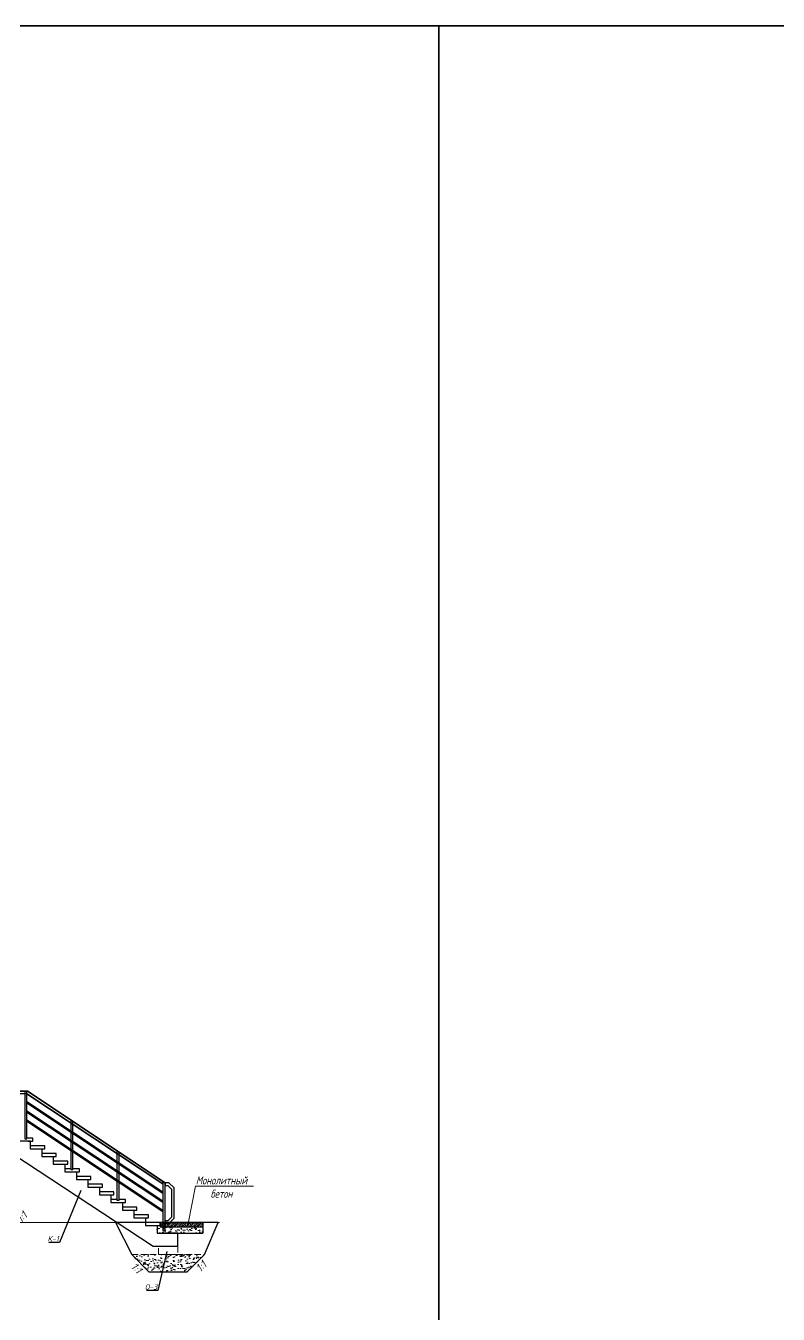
# Model space of a CAD drawing. Header units: millimetres. Extents: x 265754 to 14267433, y -6145605 to 2433772.
# Drawn here: x 6756069 to 6773698, y -198484 to -168288 of the extents above; entities that cross this region are included whole.
import ezdxf
from ezdxf import colors
from ezdxf.entities.mleader import LeaderData, LeaderLine
from ezdxf.math import Vec2, Vec3

# ---------------------------------------------------------------- set-up
doc = ezdxf.new("R2010")
doc.units = ezdxf.units.MM
doc.linetypes.add('DASHED', pattern=[7, 5, -2, 0])
for name, color, linetype, lineweight in [('02_Доп.основные', 255, 'Continuous', 25), ('04_Невидимые', 3, 'Continuous', 13), ('1-Бетон', 106, 'Continuous', 35), ('10_Текст', 255, 'Continuous', 25), ('osn linii', 4, 'Continuous', 40), ('ИС_ЛС_Mid', 7, 'Continuous', 35), ('ИС_Размер', 3, 'Continuous', 18), ('Тонкая', 3, 'Continuous', 15)]:
    doc.layers.add(name, color=color, linetype=linetype, lineweight=lineweight)
doc.layers.add('ограждение', color=7, linetype='Continuous')
doc.styles.add('ISOCPEUR', font='isocpeur.ttf', dxfattribs={"width": 0.8, "oblique": 15, "height": 2.5})
doc.styles.add('ROMANS', font='isocpeur.ttf', dxfattribs={"width": 0.9, "oblique": 15})

# ---------------------------------------------------------------- blocks, each defined once
blk = doc.blocks.new('_None')

msp = doc.modelspace()

# ---------------------------------------------------------------- hatches: boundary and pattern name
at = {"layer": '04_Невидимые'}
h = msp.add_hatch(dxfattribs=at)
h.set_pattern_fill('AR-CONC', color=256, scale=30, angle=180, style=0)
h.set_pattern_definition([(230, (-71490818.26, -350382.16), (-215.1780548, 18.8256405), [22.5, -247.5]), (175, (-71490818.26, -350382.16), (41.6254001, -225.6576401), [18, -198]), (280.45144446, (-71490836.2, -350380.6), (-173.552654, -206.8319973), [19.1220576, -210.3426336]), (226.1842, (-71490818.26, -350442.16), (-320.1723992, 49.6557842), [33.75, -371.25]), (276.6356355, (-71490844.94, -350438.02), (-280.3985837, -292.2355802), [28.6831026, -315.514128]), (171.184164, (-71490818.26, -350442.16), (-280.3985835, -292.2355801), [27, -297.0000003]), (201, (-71490848.26, -350427.16), (-179.07211564, 120.7856672), [22.5, -247.5]), (146, (-71490848.26, -350427.16), (-72.9945996, -217.5450135), [18, -198]), (251.45144474, (-71490863.19, -350417.1), (-252.066713, -96.75934584), [19.122057, -210.3426336]), (217.5, (-71490818.26, -350382.16), (-3.647956595, -99.86815615), [0, -195.6, 0, -201, 0, -198.75]), (187.5, (-71490818.26, -350382.16), (-78.92086123, -118.32351356), [0, -114.6, 0, -191.1, 0, -75.75]), (147.5, (-71490751.36, -350382.16), (-160.14673085, 6.76646152), [0, -75, 0, -234, 0, -310.5]), (137.5, (-71490721.36, -350382.16), (-174.9558508, -30.0314947), [0, -97.5, 0, -155.4, 0, -220.5])])
h.paths.add_polyline_path([(6759143.5758, -196586.6598), (6759143.5758, -196476.5092), (6759143.5758, -196436.6598), (6760213.5758, -196436.6598), (6760213.5758, -196586.6598)])
h = msp.add_hatch(dxfattribs=at)
h.set_pattern_fill('ANSI33', color=256, scale=10, style=0)
h.set_pattern_definition([(45, (5845378.69, -754007.64), (-44.9012806, 44.9012806), []), (45, (5845423.59, -754007.64), (-44.9012806, 44.9012806), [31.75, -15.875])])
h.paths.add_polyline_path([(6760213.5758, -196336.6627), (6760213.5758, -196436.6096), (6759213.5758, -196436.6598), (6759213.5758, -196336.4588), (6760213.3748, -196336.4588), (6760213.5729, -196336.6569), (6760213.5729, -196336.6627)])
h = msp.add_hatch(dxfattribs=at)
h.set_pattern_fill('AR-CONC', color=256, scale=30, angle=180, style=0)
h.set_pattern_definition([(230, (-71552200.53, -350092.16), (-215.1780548, 18.8256405), [22.5, -247.5]), (175, (-71552200.53, -350092.16), (41.6254001, -225.6576401), [18, -198]), (280.45144446, (-71552218.46, -350090.6), (-173.552654, -206.8319973), [19.1220576, -210.3426336]), (226.1842, (-71552200.53, -350152.16), (-320.1723992, 49.6557842), [33.75, -371.25]), (276.6356355, (-71552227.2, -350148.02), (-280.3985837, -292.2355802), [28.6831026, -315.514128]), (171.184164, (-71552200.53, -350152.16), (-280.3985835, -292.2355801), [27, -297.0000003]), (201, (-71552230.53, -350137.16), (-179.07211564, 120.7856672), [22.5, -247.5]), (146, (-71552230.53, -350137.16), (-72.9945996, -217.5450135), [18, -198]), (251.45144474, (-71552245.45, -350127.1), (-252.066713, -96.75934584), [19.122057, -210.3426336]), (217.5, (-71552200.53, -350092.16), (-3.647956595, -99.86815615), [0, -195.6, 0, -201, 0, -198.75]), (187.5, (-71552200.53, -350092.16), (-78.92086123, -118.32351356), [0, -114.6, 0, -191.1, 0, -75.75]), (147.5, (-71552133.63, -350092.16), (-160.14673085, 6.76646152), [0, -75, 0, -234, 0, -310.5]), (137.5, (-71552103.63, -350092.16), (-174.9558508, -30.0314947), [0, -97.5, 0, -155.4, 0, -220.5])])
h.paths.add_polyline_path([(6760253.5758, -197086.4588), (6759853.5758, -197486.4588), (6758953.5758, -197486.4588), (6758553.5758, -197086.4588)])

# ---------------------------------------------------------------- linework, layer by layer
at = {"color": 5}
msp.add_lwpolyline([(6758170.3182, -196336.4588), (6758553.5758, -197086.4588), (6758953.5758, -197486.4588), (6759853.5758, -197486.4588), (6760253.5758, -197086.4588), (6760575.5503, -196336.4588), (6758170.3182, -196336.4588)], dxfattribs=at)
at = {"layer": '02_Доп.основные'}
for p, q in [((6756123.5758, -194426.4588), (6754923.5758, -194426.4588)), ((6759213.5758, -196336.4588), (6760213.5758, -196336.4588)), ((6759213.5758, -196436.4588), (6760213.5758, -196436.4588)), ((6759213.5758, -196586.4588), (6760213.5758, -196586.4588))]:
    msp.add_line(p, q, dxfattribs=at)
for points in [[(6755238.5758, -194426.4588), (6755238.5758, -194726.4588), (6755763.5758, -194726.4588), (6759053.5758, -196886.4588), (6759628.5758, -196886.4588), (6759628.5758, -196586.4588), (6759323.5758, -196586.4588)], [(6756113.5758, -194426.4588), (6756233.5758, -194426.4588), (6756233.5758, -194356.4588), (6756093.5758, -194356.4588)], [(6756113.5758, -194426.4588), (6756233.5758, -194426.4588), (6756233.5758, -194356.4588), (6756093.5758, -194356.4588)], [(6756123.5758, -194426.4588), (6756173.5758, -194426.4588), (6756173.5758, -194606.4588), (6756443.5758, -194606.4588), (6756443.5758, -194786.4588), (6756713.5758, -194786.4588), (6756713.5758, -194966.4588), (6756983.5758, -194966.4588), (6756983.5758, -195146.4588)], [(6757123.5758, -195076.4588), (6756983.5758, -195076.4588), (6756983.5758, -195146.4588), (6757183.5758, -195146.4588)], [(6757183.5758, -195146.4588), (6757323.5758, -195146.4588), (6757323.5758, -195076.4588), (6757173.5758, -195076.4588)], [(6757253.5758, -195146.4588), (6757253.5758, -195326.4588), (6757523.5758, -195326.4588), (6757523.5758, -195506.4588), (6757793.5758, -195506.4588), (6757793.5758, -195686.4588), (6758063.5758, -195686.4588), (6758063.5758, -195866.4588)], [(6758203.5758, -195796.4588), (6758063.5758, -195796.4588), (6758063.5758, -195866.4588), (6758263.5758, -195866.4588)], [(6758263.5758, -195866.4588), (6758403.5758, -195866.4588), (6758403.5758, -195796.4588), (6758253.5758, -195796.4588)], [(6758333.5758, -195866.4588), (6758333.5758, -196046.4588), (6758603.5758, -196046.4588), (6758603.5758, -196226.4588), (6758873.5758, -196226.4588), (6758873.5758, -196406.4588), (6759143.5758, -196406.4588), (6759143.5758, -196586.4588), (6759323.5758, -196586.4588)], [(6759213.5758, -196336.4588), (6759213.5758, -196436.4588)], [(6760213.5758, -196336.4588), (6760213.5758, -196436.4588)], [(6760213.5758, -196436.4588), (6760213.5758, -196586.4588)]]:
    msp.add_lwpolyline(points, dxfattribs=at)
for points in [[(6756173.5758, -194606.4588), (6756513.5758, -194606.4588), (6756513.5758, -194536.4588), (6756173.5758, -194536.4588)], [(6756443.5758, -194786.4588), (6756783.5758, -194786.4588), (6756783.5758, -194716.4588), (6756443.5758, -194716.4588)], [(6756713.5758, -194966.4588), (6757053.5758, -194966.4588), (6757053.5758, -194896.4588), (6756713.5758, -194896.4588)], [(6757253.5758, -195326.4588), (6757593.5758, -195326.4588), (6757593.5758, -195256.4588), (6757253.5758, -195256.4588)], [(6757523.5758, -195506.4588), (6757863.5758, -195506.4588), (6757863.5758, -195436.4588), (6757523.5758, -195436.4588)], [(6757793.5758, -195686.4588), (6758133.5758, -195686.4588), (6758133.5758, -195616.4588), (6757793.5758, -195616.4588)], [(6758333.5758, -196046.4588), (6758673.5758, -196046.4588), (6758673.5758, -195976.4588), (6758333.5758, -195976.4588)], [(6758603.5758, -196226.4588), (6758943.5758, -196226.4588), (6758943.5758, -196156.4588), (6758603.5758, -196156.4588)], [(6758873.5758, -196406.4588), (6759213.5758, -196406.4588), (6759213.5758, -196336.4588), (6758873.5758, -196336.4588)]]:
    msp.add_lwpolyline(points, close=True, dxfattribs=at)
at = {"layer": '04_Невидимые', "linetype": 'DASHED', "ltscale": 30}
for points in [[(6759853.5758, -197486.4588), (6758953.5758, -197486.4588), (6758553.5758, -197086.4588), (6760253.5758, -197086.4588)], [(6759178.5758, -196886.4588), (6759628.5758, -196886.4588), (6759628.5758, -197086.4588), (6759178.5758, -197086.4588)]]:
    msp.add_lwpolyline(points, close=True, dxfattribs=at)
at = {"layer": '1-Бетон', "color": 1}
msp.add_lwpolyline([(6710697.8661, -168287.8703), (6820797.8941, -168287.8703), (6820797.8941, -222111.3242), (6710697.8661, -222111.3242)], close=True, dxfattribs=at)
at = {"layer": '1-Бетон', "color": 5}
for points in [[(6765747.8801, -168287.8703), (6765747.8801, -222111.3242)], [(6749451.741, -190376.4588), (6750621.3654, -190376.4588), (6754941.7417, -193256.4588), (6756111.366, -193256.4588), (6759333.5758, -195404.4115)], [(6756093.5758, -193316.4588), (6759283.5758, -195428.4585)]]:
    msp.add_lwpolyline(points, dxfattribs=at)
at = {"layer": 'osn linii', "lineweight": -3}
msp.add_lwpolyline([(6759398.7219, -195464.3478), (6759483.5758, -195549.2017), (6759483.5758, -196209.495), (6759398.723, -196294.3478), (6759333.5758, -196294.3478), (6759333.5758, -196354.3478), (6759423.5758, -196354.3478), (6759543.5758, -196234.3478), (6759543.5758, -195524.3489), (6759423.5747, -195404.3478), (6759333.5758, -195404.3478), (6759333.5758, -195464.3478)], close=True, dxfattribs=at)
at = {"layer": 'ИС_ЛС_Mid', "color": 7}
msp.add_lwpolyline([(6756173.5758, -194426.4588), (6756123.5758, -194426.4588)], dxfattribs=at)
msp.add_lwpolyline([(6756173.5758, -194426.4588), (6756123.5758, -194426.4588)], dxfattribs=at)
at = {"layer": 'ИС_Размер'}
msp.add_line((6728480.6453, -196336.4588), (6760605.976, -196336.4588), dxfattribs=at)
at = {"layer": 'ограждение', "color": 4}
msp.add_line((6756093.5758, -193316.4588), (6754953.5758, -193316.4588), dxfattribs=at)
at = {"layer": 'ограждение', "color": 1}
for p, q in [((6756093.5758, -193499.4588), (6759283.5758, -195613.0784)), ((6756093.5758, -193531.4588), (6759283.5758, -195645.0784)), ((6756093.5758, -193714.4588), (6759283.5758, -195828.0784)), ((6756093.5758, -193746.4588), (6759283.5758, -195860.0784)), ((6756093.5758, -193929.4588), (6759283.5758, -196043.0784)), ((6756093.5758, -193961.4588), (6759283.5758, -196075.0784))]:
    msp.add_line(p, q, dxfattribs=at)
at = {"layer": 'ограждение'}
for points in [[(6756093.5758, -193256.4588), (6756043.5758, -193256.4588), (6756043.5758, -194371.4588), (6756093.5758, -194371.4588)], [(6757173.5765, -193964.392), (6757123.5765, -193931.0586), (6757123.5765, -195091.503), (6757173.5765, -195091.503)], [(6758253.5765, -194684.392), (6758203.5765, -194651.0586), (6758203.5765, -195811.503), (6758253.5765, -195811.503)], [(6759333.5758, -195404.3478), (6759283.5758, -195371.0144), (6759283.5758, -196531.4588), (6759333.5758, -196531.4588)]]:
    msp.add_lwpolyline(points, close=True, dxfattribs=at)

# ---------------------------------------------------------------- texts
at = {"layer": '10_Текст', "style": 'ISOCPEUR', "oblique": 15, "width": 0.9}
for rotation, p in [(45, (6755962.0026, -196354.4358)), (314.999998, (6758516.1738, -197387.121, -82.923)), (45.000002, (6760163.3921, -197509.5753, 248.7689))]:
    msp.add_text('1:1', height=187.5, rotation=rotation, dxfattribs=at).set_placement(p)

# ---------------------------------------------------------------- leaders
at = {"layer": '04_Невидимые'}
ml = msp.add_multileader_mtext('Standard', dxfattribs=at)
ml.set_content('{\\C255;Монолитный\\Pбетон}', color=256, style='ISOCPEUR')
ml.set_leader_properties(color=256, linetype='ByLayer', lineweight=-1)
ml.set_arrow_properties(name='NONE')
ml.build(insert=Vec2(0, 0))
ml.multileader.update_dxf_attribs({"text_left_attachment_type": 6, "text_right_attachment_type": 6, "dogleg_length": 0.36, "arrow_head_size": 225, "scale": 75})
ctx = ml.context
ctx.base_point, ctx.scale, ctx.char_height, ctx.arrow_head_size, ctx.landing_gap_size, ctx.plane_origin = Vec3(6760074.1505, -195478.8223), 75, 187.5, 225, 6.75, Vec3(6759388.4481, -200600.4149)
ctx.left_attachment, ctx.right_attachment, ctx.text_align_type = 6, 6, 1
notes = []
notes.append((ctx, [(0, (1, 1, 0), (6760047.1505, -195478.8223), (1, 0), 27, [(0, [(6759865.5281, -196398.532)], 0, [])])]))
ctx.mtext.insert, ctx.mtext.alignment, ctx.mtext.flow_direction = Vec3(6760653.5207, -195253.8223), 2, 5
at = {"layer": 'Тонкая', "color": 3}
ml = msp.add_multileader_mtext('Standard', dxfattribs=at)
ml.set_content('{\\C256;К-1}', color=4, style='ROMANS')
ml.set_leader_properties(color=256)
ml.set_arrow_properties(name='NONE')
ml.build(insert=Vec2(0, 0))
ml.multileader.update_dxf_attribs({"text_left_attachment_type": 6, "text_right_attachment_type": 6, "arrow_head_size": 600})
ctx = ml.context
ctx.base_point, ctx.char_height, ctx.arrow_head_size, ctx.plane_origin = Vec3(6756574.5915, -196799.1148), 125, 600, Vec3(6757393.9196, -194965.52)
ctx.left_attachment, ctx.right_attachment, ctx.text_align_type = 6, 6, 1
notes.append((ctx, [(1, (1, 1, 0), (6756858.0788, -196799.1148), (-1, 0), 10, [(0, [(6757360.2127, -195583.9284)], 0, [])])]))
ctx.mtext.insert, ctx.mtext.alignment, ctx.mtext.flow_direction = Vec3(6756711.3352, -196649.1148), 2, 5
ml = msp.add_multileader_mtext('Standard', dxfattribs=at)
ml.set_content('{\\C256;О-3}', color=4, style='ROMANS')
ml.set_leader_properties(color=256)
ml.set_arrow_properties(name='NONE')
ml.build(insert=Vec2(0, 0))
ml.multileader.update_dxf_attribs({"text_left_attachment_type": 6, "text_right_attachment_type": 6, "arrow_head_size": 600})
ctx = ml.context
ctx.base_point, ctx.char_height, ctx.arrow_head_size, ctx.plane_origin = Vec3(6758856.7612, -197931.5353), 125, 600, Vec3(6759240.5905, -195565.1649)
ctx.left_attachment, ctx.right_attachment, ctx.text_align_type = 6, 6, 1
notes.append((ctx, [(1, (1, 1, 0), (6759162.7485, -197931.5353), (-1, 0), 10, [(0, [(6759376.6623, -197012.1619)], 0, [])])]))
ctx.mtext.insert, ctx.mtext.alignment, ctx.mtext.flow_direction = Vec3(6759004.7549, -197781.5353), 2, 5
for ctx, leaders in notes:
    for number, flags, end, landing, length, lines in leaders:
        leader = LeaderData()
        leader.index, (leader.has_last_leader_line, leader.has_dogleg_vector, leader.attachment_direction) = number, flags
        leader.last_leader_point, leader.dogleg_vector, leader.dogleg_length = Vec3(end), Vec3(landing), length
        for number, points, colour, breaks in lines:
            line = LeaderLine()
            line.index, line.vertices, line.color, line.breaks = number, Vec3.list(points), colors.encode_raw_color(colour), breaks
            leader.lines.append(line)
        ctx.leaders.append(leader)

doc.saveas('drawing.dxf')
